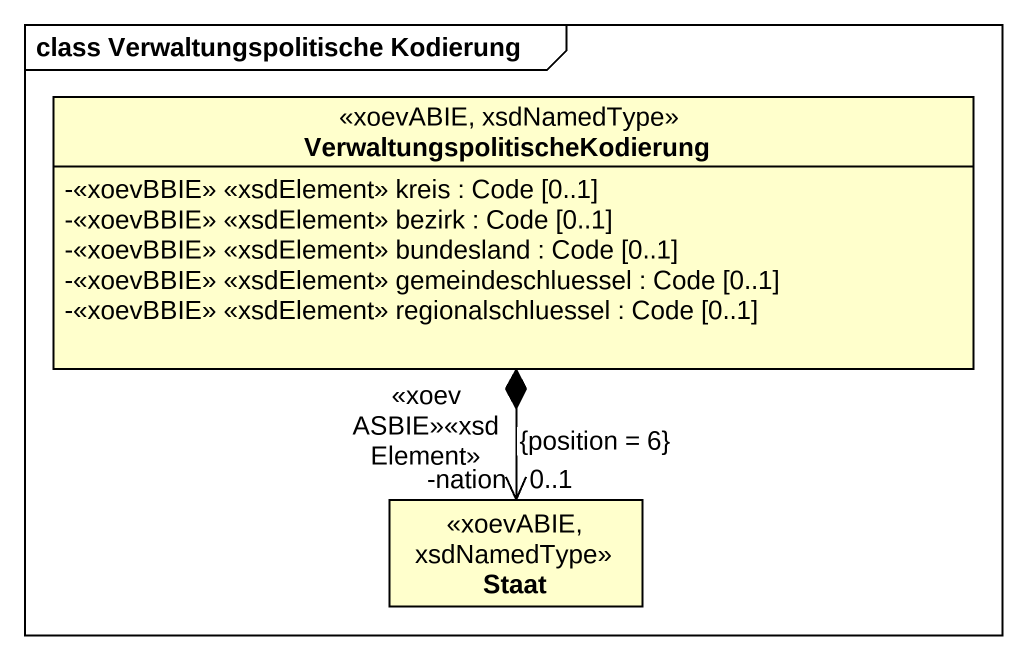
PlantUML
@startuml
mainframe class Verwaltungspolitische Kodierung
hide circle
hide empty members
skinparam classAttributeIconSize 0
class "VerwaltungspolitischeKodierung" as VerwaltungspolitischeKodieru <<xoevABIE, xsdNamedType>> {
  -<<xoevBBIE>> <<xsdElement>> kreis : Code [0..1]
  -<<xoevBBIE>> <<xsdElement>> bezirk : Code [0..1]
  -<<xoevBBIE>> <<xsdElement>> bundesland : Code [0..1]
  -<<xoevBBIE>> <<xsdElement>> gemeindeschluessel : Code [0..1]
  -<<xoevBBIE>> <<xsdElement>> regionalschluessel : Code [0..1]
}
class Staat <<xoevABIE, xsdNamedType>>
VerwaltungspolitischeKodieru *--> "-nation\n<<xoevASBIE>><<xsdElement>>\n0..1\n{position = 6}" Staat
@enduml
